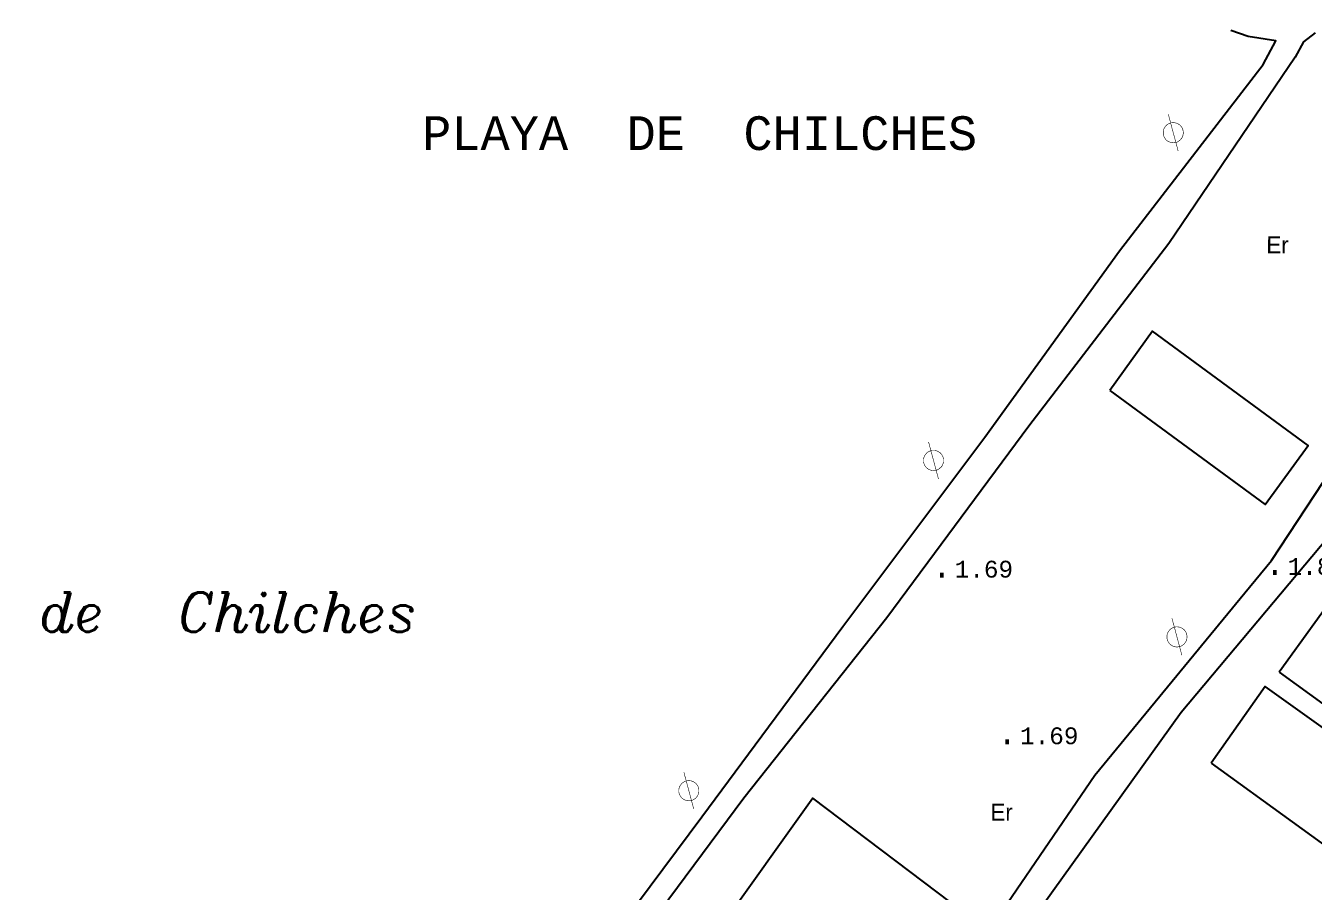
# Model space of a CAD drawing. Extents: x 743500 to 744300, y 4406200 to 4406700.
# Drawn here: x 743690.3 to 743804.8, y 4406322.9 to 4406399.8 of the extents above; entities that cross this region are included whole.
import ezdxf
from ezdxf.enums import TextEntityAlignment as Align

# ---------------------------------------------------------------- set-up
doc = ezdxf.new("R2010")
doc.units = 0
doc.header["$MEASUREMENT"] = 0
for name, color, linetype in [('2', 7, 'CONTINUOUS'), ('24', 7, 'CONTINUOUS'), ('41', 7, 'CONTINUOUS'), ('42', 7, 'CONTINUOUS'), ('50', 7, 'CONTINUOUS'), ('51', 7, 'CONTINUOUS'), ('6', 7, 'CONTINUOUS'), ('8', 7, 'CONTINUOUS')]:
    doc.layers.add(name, color=color, linetype=linetype)
doc.styles.add('ITALICC', font='italicc', dxfattribs={"height": 0.2})
doc.styles.add('MONOTXT', font='monotxt', dxfattribs={"height": 0.2})
doc.styles.get("Standard").update_dxf_attribs({"font": 'txt', "height": 0.2})

msp = doc.modelspace()

# ---------------------------------------------------------------- linework, layer by layer
at = {"layer": '2', "color": 7, "linetype": 'Continuous'}
msp.add_3dface([(744300, 4406200), (744300, 4406700), (743500, 4406700), (743500, 4406200)], dxfattribs=at)
at = {"layer": '41', "color": 1, "linetype": 'Continuous'}
msp.add_polyline3d([(743751.91, 4406319.62, 2.42), (743765.33, 4406309.43, 2.11), (743773.79, 4406321.01, 2.04), (743760.32, 4406331.2, 2.51), (743751.96, 4406319.5, 2.39)], dxfattribs=at)
at = {"layer": '51', "color": 1, "linetype": 'Continuous'}
for points in [[(743786.7, 4406367.44, 9.14), (743800.52, 4406357.31, 9.12), (743804.35, 4406362.53, 9.13), (743790.5, 4406372.7, 6.44), (743786.7, 4406367.44, 9.14)], [(743801.76, 4406342.4, 4.97), (743815.89, 4406332.16, 6.08), (743822.29, 4406340.67, 6.08), (743808.12, 4406351.17, 5.2), (743801.76, 4406342.4, 4.97)], [(743795.73, 4406334.31, 4.49), (743810.13, 4406323.89, 8.77), (743815.15, 4406330.65, 8.77), (743800.53, 4406341.11, 8.33), (743795.73, 4406334.31, 4.49)]]:
    msp.add_polyline3d(points, dxfattribs=at)
at = {"layer": '6', "color": 7, "linetype": 'Continuous'}
for points in [[(743675.79, 4406227.2, 1.87), (743687.88, 4406245.08, 1.81), (743700.64, 4406262.16, 1.78), (743712.26, 4406278.51, 1.78), (743725.07, 4406295.78, 1.76), (743737.87, 4406312.68, 1.76), (743750.44, 4406329.55, 1.75), (743762.97, 4406346.45, 1.75), (743775.59, 4406363.27, 1.75), (743787.57, 4406379.85, 1.75), (743800.35, 4406396.41, 1.76), (743801.46, 4406398.51, 1.76), (743799.01, 4406398.88, 1.76), (743797.48, 4406399.42, 1.75)], [(743804.96, 4406399.23, 2.01), (743803.92, 4406398.41, 2.01), (743803.2, 4406397.06, 2.01), (743791.97, 4406380.49, 1.89), (743779.51, 4406364.27, 2.02), (743766.88, 4406347.22, 2.02), (743754.18, 4406331.21, 2.02), (743741.62, 4406314.29, 1.92), (743729.46, 4406297.31, 1.83), (743717.32, 4406280.69, 1.83), (743705.07, 4406264.1, 1.83), (743692.79, 4406247.7, 1.84), (743680.79, 4406231.26, 1.96)], [(743700.33, 4406214.86, 2.02), (743711.78, 4406232.6, 2.03), (743723.91, 4406248.88, 2.03), (743736.51, 4406265.89, 1.85), (743748.89, 4406283.21, 1.72), (743761.72, 4406299.29, 1.72), (743773.56, 4406315.95, 1.78), (743785.38, 4406333.24, 1.9), (743798.7, 4406349.46, 2), (743801.09, 4406352.31, 2), (743812.66, 4406369.93, 2.07)], [(743806.07, 4406354.31, 2), (743793.04, 4406338.81, 2), (743780.7, 4406321.6, 1.99), (743768.81, 4406304.98, 1.98), (743756.34, 4406288.96, 1.97), (743744.28, 4406272.09, 1.97), (743744.28, 4406272.09, 1.97), (743731.97, 4406255.06, 1.94), (743719.1, 4406238.37, 2.07), (743707.56, 4406221.75, 2.07), (743702.9, 4406215.33, 2.02), (743702.03, 4406213.78, 2.02)]]:
    msp.add_polyline3d(points, dxfattribs=at)
at = {"layer": '8', "color": 7, "linetype": 'Continuous', "const_width": 0.05}
for points, elevation in [([(743792.79, 4406388.7), (743791.91, 4406391.98)], 9.95), ([(743792.8, 4406391.11), (743792.75, 4406391.14), (743792.69, 4406391.16), (743792.64, 4406391.19), (743792.59, 4406391.2), (743792.53, 4406391.22), (743792.48, 4406391.22), (743792.42, 4406391.23), (743792.37, 4406391.23), (743792.31, 4406391.23), (743792.25, 4406391.23), (743792.19, 4406391.22), (743792.14, 4406391.21), (743792.08, 4406391.19), (743792.03, 4406391.18), (743791.98, 4406391.15), (743791.93, 4406391.13), (743791.88, 4406391.1), (743791.83, 4406391.07), (743791.79, 4406391.04), (743791.74, 4406391), (743791.7, 4406390.96), (743791.67, 4406390.92), (743791.63, 4406390.87), (743791.6, 4406390.82), (743791.57, 4406390.77), (743791.54, 4406390.73), (743791.52, 4406390.67), (743791.5, 4406390.62), (743791.48, 4406390.56), (743791.47, 4406390.51), (743791.46, 4406390.45), (743791.46, 4406390.4), (743791.46, 4406390.34), (743791.46, 4406390.28), (743791.46, 4406390.23), (743791.47, 4406390.17), (743791.48, 4406390.12), (743791.5, 4406390.06), (743791.52, 4406390.01), (743791.54, 4406389.96), (743791.57, 4406389.9), (743791.6, 4406389.86), (743791.63, 4406389.81), (743791.66, 4406389.77), (743791.7, 4406389.72), (743791.74, 4406389.68), (743791.79, 4406389.65), (743791.83, 4406389.61), (743791.88, 4406389.58), (743791.93, 4406389.55), (743791.98, 4406389.53), (743792.03, 4406389.51), (743792.08, 4406389.49), (743792.14, 4406389.47), (743792.2, 4406389.46), (743792.25, 4406389.45), (743792.31, 4406389.45), (743792.36, 4406389.44), (743792.42, 4406389.45), (743792.48, 4406389.46), (743792.53, 4406389.47), (743792.59, 4406389.48), (743792.64, 4406389.49), (743792.7, 4406389.51), (743792.75, 4406389.54), (743792.8, 4406389.57), (743792.85, 4406389.6), (743792.89, 4406389.63), (743792.93, 4406389.67), (743792.98, 4406389.7), (743793.02, 4406389.74), (743793.05, 4406389.79), (743793.09, 4406389.83), (743793.12, 4406389.88), (743793.14, 4406389.93), (743793.17, 4406389.98), (743793.19, 4406390.04), (743793.21, 4406390.09), (743793.22, 4406390.14), (743793.23, 4406390.2), (743793.24, 4406390.26), (743793.24, 4406390.31), (743793.24, 4406390.37), (743793.24, 4406390.42), (743793.23, 4406390.48), (743793.22, 4406390.54), (743793.21, 4406390.59), (743793.19, 4406390.65), (743793.17, 4406390.7), (743793.15, 4406390.75), (743793.12, 4406390.8), (743793.09, 4406390.85), (743793.05, 4406390.89), (743793.02, 4406390.94), (743792.98, 4406390.98), (743792.94, 4406391.02), (743792.89, 4406391.05), (743792.84, 4406391.08), (743792.8, 4406391.11)], 9.95), ([(743771.48, 4406359.57), (743770.6, 4406362.85)], 9.94), ([(743771.49, 4406361.98), (743771.44, 4406362.01), (743771.38, 4406362.03), (743771.33, 4406362.06), (743771.28, 4406362.07), (743771.22, 4406362.09), (743771.17, 4406362.09), (743771.11, 4406362.1), (743771.06, 4406362.1), (743771, 4406362.1), (743770.94, 4406362.1), (743770.88, 4406362.09), (743770.83, 4406362.08), (743770.77, 4406362.06), (743770.72, 4406362.05), (743770.67, 4406362.02), (743770.62, 4406362), (743770.57, 4406361.97), (743770.52, 4406361.94), (743770.48, 4406361.91), (743770.43, 4406361.87), (743770.39, 4406361.83), (743770.36, 4406361.79), (743770.32, 4406361.74), (743770.29, 4406361.69), (743770.26, 4406361.64), (743770.23, 4406361.6), (743770.21, 4406361.54), (743770.19, 4406361.49), (743770.17, 4406361.43), (743770.16, 4406361.38), (743770.15, 4406361.32), (743770.15, 4406361.27), (743770.15, 4406361.21), (743770.15, 4406361.15), (743770.15, 4406361.1), (743770.16, 4406361.04), (743770.17, 4406360.99), (743770.19, 4406360.93), (743770.21, 4406360.88), (743770.23, 4406360.83), (743770.26, 4406360.77), (743770.29, 4406360.73), (743770.32, 4406360.68), (743770.35, 4406360.64), (743770.39, 4406360.59), (743770.43, 4406360.55), (743770.48, 4406360.52), (743770.52, 4406360.48), (743770.57, 4406360.45), (743770.62, 4406360.42), (743770.67, 4406360.4), (743770.72, 4406360.38), (743770.77, 4406360.36), (743770.83, 4406360.34), (743770.89, 4406360.33), (743770.94, 4406360.32), (743771, 4406360.32), (743771.05, 4406360.31), (743771.11, 4406360.32), (743771.17, 4406360.33), (743771.22, 4406360.34), (743771.28, 4406360.35), (743771.33, 4406360.36), (743771.39, 4406360.38), (743771.44, 4406360.41), (743771.49, 4406360.44), (743771.54, 4406360.47), (743771.58, 4406360.5), (743771.62, 4406360.54), (743771.67, 4406360.57), (743771.71, 4406360.61), (743771.74, 4406360.66), (743771.78, 4406360.7), (743771.81, 4406360.75), (743771.83, 4406360.8), (743771.86, 4406360.85), (743771.88, 4406360.91), (743771.9, 4406360.96), (743771.91, 4406361.01), (743771.92, 4406361.07), (743771.93, 4406361.13), (743771.93, 4406361.18), (743771.93, 4406361.24), (743771.93, 4406361.29), (743771.92, 4406361.35), (743771.91, 4406361.41), (743771.9, 4406361.46), (743771.88, 4406361.52), (743771.86, 4406361.57), (743771.84, 4406361.62), (743771.81, 4406361.67), (743771.78, 4406361.72), (743771.74, 4406361.76), (743771.71, 4406361.81), (743771.67, 4406361.85), (743771.63, 4406361.89), (743771.58, 4406361.92), (743771.53, 4406361.95), (743771.49, 4406361.98)], 9.94), ([(743793.12, 4406343.89), (743792.24, 4406347.17)], 9.95), ([(743793.13, 4406346.3), (743793.08, 4406346.33), (743793.02, 4406346.35), (743792.97, 4406346.38), (743792.92, 4406346.39), (743792.86, 4406346.41), (743792.81, 4406346.41), (743792.75, 4406346.42), (743792.7, 4406346.42), (743792.64, 4406346.42), (743792.58, 4406346.42), (743792.52, 4406346.41), (743792.47, 4406346.4), (743792.41, 4406346.38), (743792.36, 4406346.37), (743792.31, 4406346.34), (743792.26, 4406346.32), (743792.21, 4406346.29), (743792.16, 4406346.26), (743792.12, 4406346.23), (743792.07, 4406346.19), (743792.03, 4406346.15), (743792, 4406346.11), (743791.96, 4406346.06), (743791.93, 4406346.01), (743791.9, 4406345.96), (743791.87, 4406345.92), (743791.85, 4406345.86), (743791.83, 4406345.81), (743791.81, 4406345.75), (743791.8, 4406345.7), (743791.79, 4406345.64), (743791.79, 4406345.59), (743791.79, 4406345.53), (743791.79, 4406345.47), (743791.79, 4406345.42), (743791.8, 4406345.36), (743791.81, 4406345.31), (743791.83, 4406345.25), (743791.85, 4406345.2), (743791.87, 4406345.15), (743791.9, 4406345.09), (743791.93, 4406345.05), (743791.96, 4406345), (743791.99, 4406344.96), (743792.03, 4406344.91), (743792.07, 4406344.87), (743792.12, 4406344.84), (743792.16, 4406344.8), (743792.21, 4406344.77), (743792.26, 4406344.74), (743792.31, 4406344.72), (743792.36, 4406344.7), (743792.41, 4406344.68), (743792.47, 4406344.66), (743792.53, 4406344.65), (743792.58, 4406344.64), (743792.64, 4406344.64), (743792.69, 4406344.63), (743792.75, 4406344.64), (743792.81, 4406344.65), (743792.86, 4406344.66), (743792.92, 4406344.67), (743792.97, 4406344.68), (743793.03, 4406344.7), (743793.08, 4406344.73), (743793.13, 4406344.76), (743793.18, 4406344.79), (743793.22, 4406344.82), (743793.26, 4406344.86), (743793.31, 4406344.89), (743793.35, 4406344.93), (743793.38, 4406344.98), (743793.42, 4406345.02), (743793.45, 4406345.07), (743793.47, 4406345.12), (743793.5, 4406345.17), (743793.52, 4406345.23), (743793.54, 4406345.28), (743793.55, 4406345.33), (743793.56, 4406345.39), (743793.57, 4406345.45), (743793.57, 4406345.5), (743793.57, 4406345.56), (743793.57, 4406345.61), (743793.56, 4406345.67), (743793.55, 4406345.73), (743793.54, 4406345.78), (743793.52, 4406345.84), (743793.5, 4406345.89), (743793.48, 4406345.94), (743793.45, 4406345.99), (743793.42, 4406346.04), (743793.38, 4406346.08), (743793.35, 4406346.13), (743793.31, 4406346.17), (743793.27, 4406346.21), (743793.22, 4406346.24), (743793.17, 4406346.27), (743793.13, 4406346.3)], 9.95), ([(743749.73, 4406330.22), (743748.85, 4406333.5)], 9.94), ([(743749.74, 4406332.63), (743749.69, 4406332.66), (743749.63, 4406332.68), (743749.58, 4406332.71), (743749.53, 4406332.72), (743749.47, 4406332.74), (743749.42, 4406332.74), (743749.36, 4406332.75), (743749.31, 4406332.75), (743749.25, 4406332.75), (743749.19, 4406332.75), (743749.13, 4406332.74), (743749.08, 4406332.73), (743749.02, 4406332.71), (743748.97, 4406332.7), (743748.92, 4406332.67), (743748.87, 4406332.65), (743748.82, 4406332.62), (743748.77, 4406332.59), (743748.73, 4406332.56), (743748.68, 4406332.52), (743748.64, 4406332.48), (743748.61, 4406332.44), (743748.57, 4406332.39), (743748.54, 4406332.34), (743748.51, 4406332.29), (743748.48, 4406332.25), (743748.46, 4406332.19), (743748.44, 4406332.14), (743748.42, 4406332.08), (743748.41, 4406332.03), (743748.4, 4406331.97), (743748.4, 4406331.92), (743748.4, 4406331.86), (743748.4, 4406331.8), (743748.4, 4406331.75), (743748.41, 4406331.69), (743748.42, 4406331.64), (743748.44, 4406331.58), (743748.46, 4406331.53), (743748.48, 4406331.48), (743748.51, 4406331.42), (743748.54, 4406331.38), (743748.57, 4406331.33), (743748.6, 4406331.29), (743748.64, 4406331.24), (743748.68, 4406331.2), (743748.73, 4406331.17), (743748.77, 4406331.13), (743748.82, 4406331.1), (743748.87, 4406331.07), (743748.92, 4406331.05), (743748.97, 4406331.03), (743749.02, 4406331.01), (743749.08, 4406330.99), (743749.14, 4406330.98), (743749.19, 4406330.97), (743749.25, 4406330.97), (743749.3, 4406330.96), (743749.36, 4406330.97), (743749.42, 4406330.98), (743749.47, 4406330.99), (743749.53, 4406331), (743749.58, 4406331.01), (743749.64, 4406331.03), (743749.69, 4406331.06), (743749.74, 4406331.09), (743749.79, 4406331.12), (743749.83, 4406331.15), (743749.87, 4406331.19), (743749.92, 4406331.22), (743749.96, 4406331.26), (743749.99, 4406331.31), (743750.03, 4406331.35), (743750.06, 4406331.4), (743750.08, 4406331.45), (743750.11, 4406331.5), (743750.13, 4406331.56), (743750.15, 4406331.61), (743750.16, 4406331.66), (743750.17, 4406331.72), (743750.18, 4406331.78), (743750.18, 4406331.83), (743750.18, 4406331.89), (743750.18, 4406331.94), (743750.17, 4406332), (743750.16, 4406332.06), (743750.15, 4406332.11), (743750.13, 4406332.17), (743750.11, 4406332.22), (743750.09, 4406332.27), (743750.06, 4406332.32), (743750.03, 4406332.37), (743749.99, 4406332.41), (743749.96, 4406332.46), (743749.92, 4406332.5), (743749.88, 4406332.54), (743749.83, 4406332.57), (743749.78, 4406332.6), (743749.74, 4406332.63)], 9.94)]:
    msp.add_lwpolyline(points, dxfattribs=dict(at, elevation=elevation))

# ---------------------------------------------------------------- texts
at = {"layer": '24', "color": 7, "linetype": 'Continuous', "style": 'MONOTXT'}
for s, height, p in [('1.80                        ', 1.5, (743802.52, 4406351.04, 1.8)), ('1.69                        ', 1.5, (743772.92, 4406350.8, 1.69)), ('.                           ', 1.99, (743800.52, 4406351.04, 1.8)), ('.                           ', 1.99, (743770.92, 4406350.8, 1.69)), ('1.69                        ', 1.5, (743778.73, 4406335.99, 1.69)), ('.                           ', 1.99, (743776.73, 4406335.99, 1.69))]:
    msp.add_text(s, height=height, dxfattribs=at).set_placement(p)
at = {"layer": '42', "color": 7, "linetype": 'Continuous'}
for p in [(743800.62, 4406379.63, 1.69), (743776.09, 4406329.21, 1.68)]:
    msp.add_text('Er                          ', height=1.49, rotation=359.79, dxfattribs=at).set_placement(p)
at = {"layer": '50', "color": 7, "linetype": 'Continuous', "style": 'MONOTXT'}
msp.add_text('PLAYA  DE  CHILCHES         ', height=3, dxfattribs=at).set_placement((743725.58, 4406388.8))
at = {"layer": '50', "color": 7, "linetype": 'Continuous', "style": 'ITALICC'}
for s, p in [('de', (743694.4, 4406347.74)), ('Chilches', (743714.43, 4406347.74))]:
    msp.add_text(s, height=3.5, dxfattribs=at).set_placement(p, align=Align.MIDDLE)

doc.saveas('drawing.dxf')
